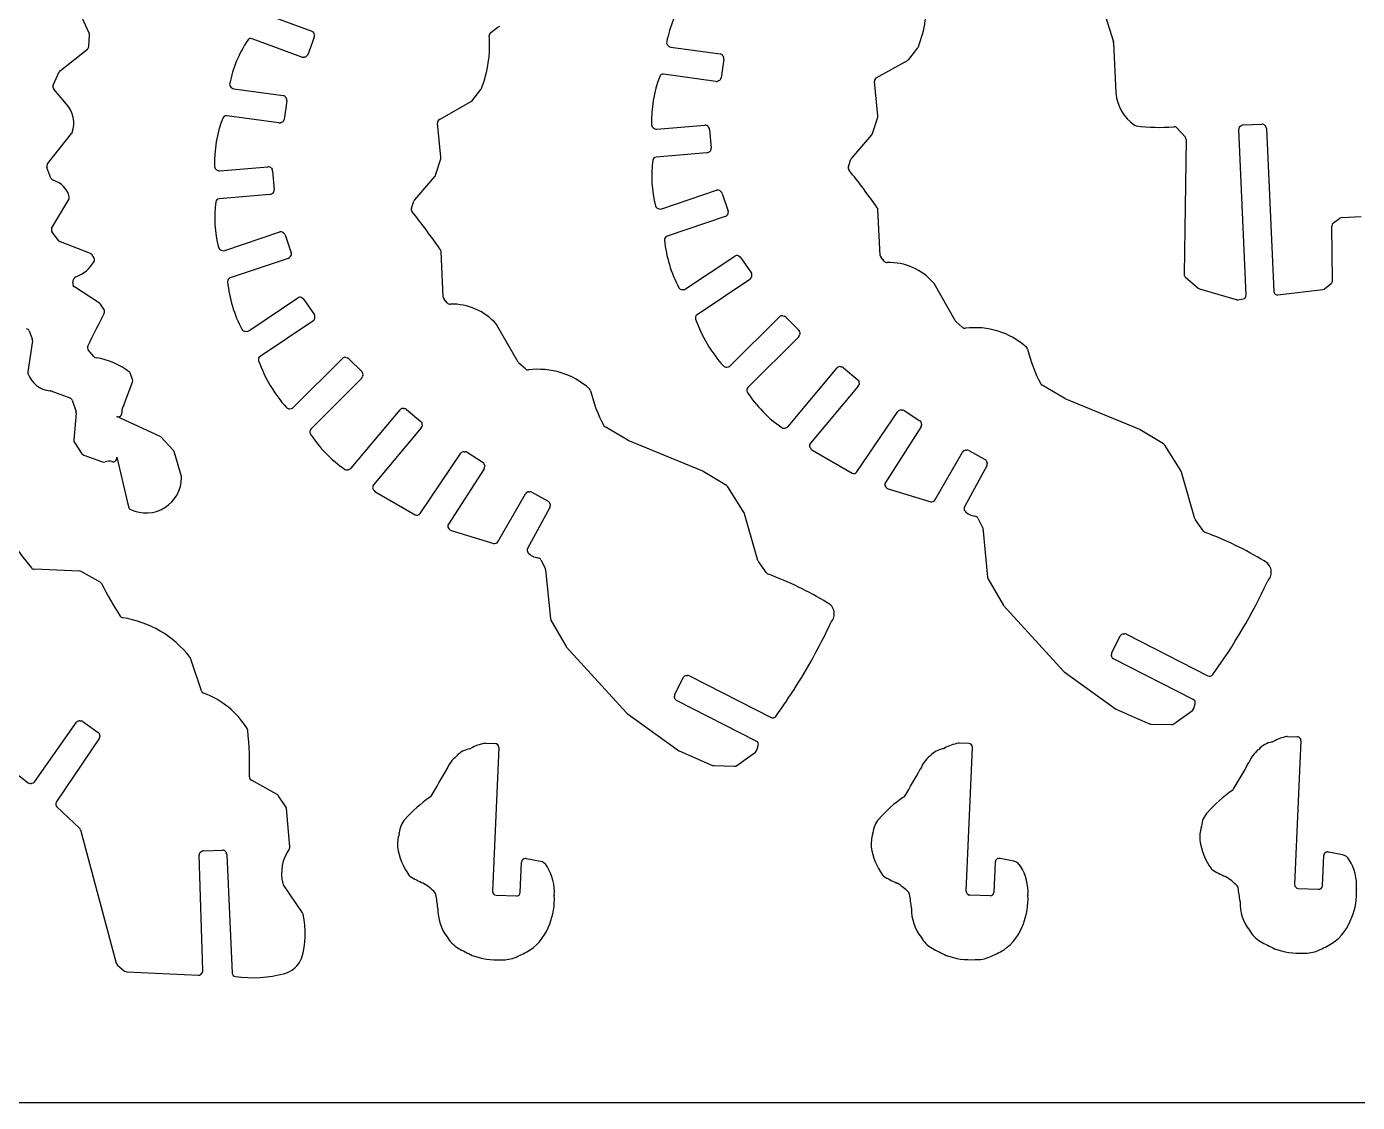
# Model space of a CAD drawing. Extents: x 0 to 821, y 0 to 548.
# Drawn here: x 399.3 to 543.2, y 0 to 116.3 of the extents above; entities that cross this region are included whole.
import ezdxf

# ---------------------------------------------------------------- set-up
doc = ezdxf.new("R2010")
doc.units = 0
doc.layers.add('WHITE', color=7, linetype='CONTINUOUS')

msp = doc.modelspace()

# ---------------------------------------------------------------- linework, layer by layer
at = {"layer": 'WHITE', "linetype": 'CONTINUOUS'}
for p, q in [((514.833729, 121.009929), (516.823925, 114.680281)), ((406.103925, 115.600281), (404.964007, 118.050081)), ((425.144001, 117.679665), (430.163925, 115.820281)), ((406.053925, 114.170281), (406.143901, 115.409642)), ((430.424132, 115.190357), (429.723925, 113.280281)), ((430.423995, 115.520276), (430.443925, 115.390281)), ((449.51407, 115.669755), (450.293925, 116.250281)), ((402.983925, 111.590281), (405.903738, 113.879721)), ((429.083745, 113.030393), (423.713925, 115.010281)), ((468.654263, 114.299544), (468.773925, 114.190281)), ((468.984404, 114.100074), (474.303925, 113.370281)), ((494.693927, 112.770283), (495.683925, 114.040281)), ((516.844386, 114.579973), (517.083925, 109.150281)), ((429.414085, 113.029764), (429.293925, 113.010281)), ((474.693525, 112.800081), (474.413925, 110.790281)), ((474.614034, 113.130422), (474.663925, 113.010281)), ((491.193458, 110.770368), (494.573925, 112.670281)), ((402.203925, 109.980281), (402.864387, 111.440109)), ((473.853503, 110.400417), (468.203925, 111.180281)), ((403.633925, 107.920281), (402.263722, 109.559683)), ((421.414263, 109.789544), (421.533925, 109.690281)), ((421.743565, 109.589928), (427.063925, 108.870281)), ((447.453927, 108.270283), (448.443925, 109.530281)), ((474.173815, 110.480012), (474.053925, 110.430281)), ((491.353917, 106.690156), (490.993925, 110.380281)), ((427.453925, 108.300281), (427.173925, 106.290281)), ((427.374029, 108.619971), (427.423925, 108.510281)), ((443.953458, 106.260368), (447.333925, 108.170281)), ((426.613503, 105.900417), (420.963925, 106.670281)), ((490.794079, 104.760053), (491.343925, 106.530281)), ((426.933523, 105.97008), (426.813925, 105.930281)), ((444.113917, 102.189956), (443.753925, 105.870281)), ((467.113441, 105.349922), (467.253925, 105.279981)), ((467.473956, 105.23041), (472.673925, 105.670281)), ((473.033902, 105.499963), (473.103925, 105.399981)), ((473.173626, 105.199976), (473.343925, 103.179981)), ((523.673958, 105.370003), (524.593925, 104.389981)), ((531.184021, 87.29001), (530.373925, 105.199981)), ((530.553728, 105.549984), (530.663925, 105.620281)), ((530.86402, 105.689964), (532.883925, 105.780281)), ((533.243925, 105.599981), (533.313925, 105.490281)), ((533.374401, 105.290024), (534.173925, 87.689981)), ((401.593925, 101.489981), (404.203604, 104.749986)), ((488.534233, 102.090042), (490.713925, 104.619981)), ((524.693508, 104.110043), (524.463925, 89.569981)), ((472.873923, 102.67998), (467.393925, 102.209981)), ((473.174406, 102.820002), (473.073925, 102.749981)), ((401.963925, 99.949981), (401.533751, 101.099952)), ((419.87391, 100.849985), (420.013925, 100.769981)), ((420.233488, 100.729961), (425.423925, 101.159981)), ((425.793703, 100.999968), (425.863925, 100.889981)), ((443.554079, 100.260053), (444.103925, 102.029981)), ((488.174128, 101.199972), (488.453925, 101.969981)), ((425.934095, 100.700017), (426.103925, 98.679981)), ((441.293816, 97.590052), (443.473925, 100.119981)), ((425.633923, 98.16998), (420.153925, 97.709981)), ((425.933549, 98.320028), (425.833925, 98.239981)), ((468.003954, 96.620031), (473.933925, 98.619981)), ((474.324205, 98.550028), (474.413925, 98.459981)), ((474.533798, 98.290044), (475.183925, 96.369981)), ((402.063925, 94.549981), (403.893597, 97.60998)), ((440.933558, 96.690047), (441.213925, 97.459981)), ((467.614292, 96.649951), (467.763925, 96.609981)), ((491.623859, 91.579963), (491.373925, 96.529981)), ((474.85361, 95.770035), (468.573925, 93.649981)), ((475.10399, 95.980027), (475.023925, 95.879981)), ((540.613982, 95.090001), (541.323925, 95.609981)), ((541.543514, 95.679987), (543.603925, 95.789981)), ((402.833925, 93.169981), (402.094413, 94.099977)), ((420.753921, 92.10998), (426.693925, 94.119981)), ((427.08388, 94.040016), (427.173925, 93.959981)), ((427.293798, 93.790044), (427.943925, 91.869981)), ((540.514039, 88.859949), (540.453925, 94.759981)), ((406.223925, 91.769981), (402.994193, 93.04)), ((420.373922, 92.149981), (420.523925, 92.109981)), ((406.593925, 91.359981), (406.403848, 91.629996)), ((427.61419, 91.260008), (421.333925, 89.139981)), ((427.86431, 91.470004), (427.783925, 91.379981)), ((444.383664, 87.080011), (444.133925, 92.019981)), ((470.584346, 87.949992), (475.883925, 91.499981)), ((476.284083, 91.530042), (476.393925, 91.469981)), ((476.554048, 91.330022), (477.683925, 89.649981)), ((492.054251, 90.949989), (491.713925, 91.349981)), ((477.713485, 89.250021), (477.653925, 89.139981)), ((524.594315, 89.26002), (525.983925, 88.049981)), ((404.323925, 88.599981), (404.403982, 88.98003)), ((407.213925, 86.409981), (404.494124, 88.180015)), ((470.193455, 87.879963), (470.353925, 87.879981)), ((477.514065, 88.979956), (471.813925, 85.159981)), ((499.70395, 84.549998), (497.433925, 88.559981)), ((526.133749, 87.959986), (530.093925, 86.799981)), ((534.614142, 87.309955), (539.483925, 87.899981)), ((539.69396, 87.989968), (540.363925, 88.549981)), ((423.344346, 83.439992), (428.643925, 86.989981)), ((429.044083, 87.020042), (429.153925, 86.969981)), ((429.314048, 86.830022), (430.443925, 85.139981)), ((444.813577, 86.449992), (444.473925, 86.839981)), ((530.263685, 86.789977), (530.843925, 86.879981)), ((407.693925, 85.759981), (407.323925, 86.299981)), ((475.403507, 79.649951), (480.713925, 84.949981)), ((481.093878, 85.049958), (481.223925, 85.019981)), ((481.403434, 84.919998), (482.833925, 83.479981)), ((430.27402, 84.47002), (424.573925, 80.659981)), ((430.464286, 84.75005), (430.413925, 84.629981)), ((452.463627, 80.049964), (450.183925, 84.049981)), ((500.513495, 83.800002), (499.783925, 84.449981)), ((399.963925, 82.339981), (399.453554, 78.999992)), ((399.603925, 83.409981), (399.943756, 82.55005)), ((422.953455, 83.379963), (423.113925, 83.369981)), ((482.803539, 82.78995), (477.293925, 77.309981)), ((482.933701, 83.100025), (482.903925, 82.979981)), ((406.613925, 80.649981), (406.00371, 81.359986)), ((428.164097, 75.140014), (433.473925, 80.439981)), ((433.85349, 80.550018), (433.973925, 80.519981)), ((434.164136, 80.410037), (435.593925, 78.979981)), ((453.273495, 79.300002), (452.543925, 79.939981)), ((475.044192, 79.510019), (475.203925, 79.539981)), ((481.673514, 73.079998), (486.963925, 79.409981)), ((487.343535, 79.549969), (487.463925, 79.529981)), ((487.653504, 79.439959), (489.203925, 78.139981)), ((409.883925, 75.479981), (410.783925, 77.889982)), ((410.783925, 78.159981), (410.574365, 78.78001)), ((435.564399, 78.290032), (430.053925, 72.799981)), ((435.694423, 78.590036), (435.663925, 78.469981)), ((489.343608, 77.760029), (489.323925, 77.639981)), ((401.963925, 76.919981), (404.013626, 76.169975)), ((489.233534, 77.449969), (484.073925, 71.279981)), ((511.573647, 76.109992), (509.113925, 77.549981)), ((404.253925, 75.919981), (404.674079, 74.67005)), ((427.803801, 74.999991), (427.953925, 75.039981)), ((434.433514, 68.579998), (439.723925, 74.899981)), ((440.094353, 75.039978), (440.223925, 75.019981)), ((440.413635, 74.929992), (441.963925, 73.629981)), ((493.874423, 74.869979), (494.003925, 74.859981)), ((519.673925, 72.739981), (511.623925, 76.089981)), ((404.693925, 74.509981), (404.433722, 71.599954)), ((413.713925, 72.029981), (409.074106, 74.180001)), ((489.104401, 68.170037), (493.523925, 74.689981)), ((494.203842, 74.800006), (495.913925, 73.699981)), ((415.183925, 70.539981), (413.834309, 71.949957)), ((441.993534, 72.939969), (436.833925, 66.769981)), ((442.104223, 73.259955), (442.083925, 73.129981)), ((464.333983, 71.610045), (461.873925, 73.049981)), ((481.353608, 72.909987), (481.503925, 72.959981)), ((496.023508, 73.019975), (492.173925, 67.029981)), ((496.094123, 73.349986), (496.093925, 73.219981)), ((522.243924, 71.20998), (519.733925, 72.719981)), ((404.493925, 71.339981), (405.313725, 70.139979)), ((472.433866, 68.240016), (464.383925, 71.579981)), ((484.013724, 70.859982), (484.063925, 70.759981)), ((484.223458, 70.570022), (488.573925, 68.049981)), ((500.843938, 70.519959), (500.973925, 70.519981)), ((524.143442, 68.259987), (522.383925, 71.069981)), ((405.513925, 69.989981), (407.543926, 69.25998)), ((409.073925, 69.759981), (410.353466, 64.379989)), ((416.073925, 67.659981), (415.28374, 70.369995)), ((441.863551, 63.660021), (446.283925, 70.189981)), ((446.633543, 70.359967), (446.763925, 70.359981)), ((446.963842, 70.300006), (448.673925, 69.199981)), ((497.533502, 65.13003), (500.513925, 70.319981)), ((501.183909, 70.48005), (502.963925, 69.509981)), ((503.173938, 69.169977), (503.183925, 69.049981)), ((434.113901, 68.409961), (434.263925, 68.459981)), ((448.783508, 68.519975), (444.933925, 62.529981)), ((448.854191, 68.849975), (448.853925, 68.719981)), ((475.004062, 66.699982), (472.483925, 68.209981)), ((503.13396, 68.840026), (500.723925, 64.399981)), ((525.633926, 63.109978), (524.183925, 68.159981)), ((436.773607, 66.360035), (436.823925, 66.249981)), ((476.903442, 63.749987), (475.143925, 66.569981)), ((492.18387, 66.589968), (492.243925, 66.489981)), ((492.464151, 66.339973), (497.073925, 64.939981)), ((436.984375, 66.07), (441.333925, 63.539981)), ((450.294269, 60.619969), (453.273925, 65.809981)), ((453.603866, 66.020016), (453.733925, 66.019981)), ((453.94398, 65.970015), (455.723925, 65.009981)), ((455.893617, 64.340044), (453.483925, 59.889981)), ((455.933938, 64.669977), (455.933925, 64.539981)), ((478.393803, 58.609977), (476.943925, 63.649981)), ((444.943973, 62.079961), (445.003925, 61.989981)), ((502.1735, 63.169973), (502.643925, 62.249981)), ((502.694346, 62.110003), (503.213925, 56.799981)), ((526.573963, 61.760022), (525.693925, 62.989981)), ((445.22436, 61.829975), (449.833925, 60.439981)), ((405.033509, 57.449985), (400.143925, 57.649981)), ((454.933446, 58.670019), (455.403925, 57.749981)), ((455.443991, 57.600032), (455.973925, 52.299981)), ((479.334188, 57.250039), (478.453925, 58.479981)), ((407.273659, 56.260001), (405.213925, 57.399981)), ((503.263926, 56.649979), (504.893925, 53.799981)), ((504.943573, 53.729973), (511.443925, 46.619981)), ((456.024125, 52.140041), (457.653925, 49.289981)), ((516.644155, 48.620035), (517.563925, 50.429981)), ((517.903583, 50.649954), (518.023925, 50.659981)), ((518.233444, 50.609961), (527.053925, 46.119981)), ((457.704196, 49.220002), (464.203925, 42.119981)), ((418.223924, 44.489981), (417.063925, 48.019981)), ((516.614155, 48.290034), (516.603925, 48.419981)), ((525.464032, 43.570027), (516.833925, 47.959981)), ((470.663583, 46.149954), (470.783925, 46.149981)), ((470.993747, 46.11), (479.813925, 41.619981)), ((511.504189, 46.569995), (517.043925, 42.559981)), ((469.403443, 44.119953), (470.323925, 45.929981)), ((469.373771, 43.79001), (469.363925, 43.909981)), ((478.22343, 39.059994), (469.593925, 43.459981)), ((464.263924, 42.05998), (469.803925, 38.049981)), ((517.113869, 42.510005), (519.393925, 41.519981)), ((523.354329, 40.919954), (525.363925, 42.369981)), ((525.513532, 42.590007), (525.663925, 43.099981)), ((400.214149, 34.699989), (404.743925, 41.099981)), ((405.104131, 41.260016), (405.233925, 41.249981)), ((405.423461, 41.179952), (407.083925, 40.009981)), ((519.393925, 41.519981), (520.733925, 40.939981)), ((520.883619, 40.910042), (523.103925, 40.849981)), ((393.303645, 39.390001), (399.513925, 34.559981)), ((407.174266, 39.329997), (402.543925, 32.459981)), ((407.24346, 39.649973), (407.233925, 39.519981)), ((535.653925, 39.549981), (536.713746, 39.519972)), ((537.103925, 39.099981), (536.423925, 23.54998)), ((448.933925, 38.829981), (449.993925, 38.789981)), ((450.383925, 38.379981), (449.703924, 22.829978)), ((469.874156, 38.010034), (473.493925, 36.439981)), ((476.114178, 36.420042), (478.123925, 37.869981)), ((478.273573, 38.079986), (478.423925, 38.589981)), ((501.203925, 38.799981), (500.144266, 38.840007)), ((500.913925, 22.839981), (501.584107, 38.389981)), ((473.643619, 36.410042), (475.863925, 36.339981)), ((399.913691, 34.510033), (400.043925, 34.559981)), ((426.403924, 33.299981), (423.633925, 34.849981)), ((427.374095, 31.950017), (426.533925, 33.169981)), ((402.604309, 31.939997), (405.033925, 29.649981)), ((427.794359, 27.649994), (427.443925, 31.759981)), ((405.153694, 29.470027), (409.023925, 15.040001)), ((418.394212, 14.279998), (417.983925, 26.729981)), ((418.174164, 27.080022), (418.273925, 27.149981)), ((418.474181, 27.209957), (420.503925, 27.279981)), ((420.854366, 27.090041), (420.923925, 26.979981)), ((420.984396, 26.789956), (421.563925, 13.980001)), ((452.703925, 22.699981), (452.843858, 25.979974)), ((453.303925, 26.359981), (453.383724, 26.349955)), ((504.053925, 25.989981), (503.903727, 22.709998)), ((504.573925, 26.359981), (504.503562, 26.37003)), ((539.423925, 23.419981), (539.563768, 26.70003)), ((540.023925, 27.079981), (540.114161, 27.069961)), ((429.163681, 20.479976), (427.093925, 23.529981)), ((536.813925, 23.139981), (539.003927, 23.03998)), ((450.083925, 22.409981), (452.283927, 22.31998)), ((503.493925, 22.329981), (501.293927, 22.41998)), ((409.153496, 14.840002), (409.933925, 14.200001)), ((410.174184, 14.109998), (417.923925, 13.760001)), ((418.284379, 13.960008), (418.343925, 14.070001)), ((0, 0), (820.574183, 0))]:
    msp.add_line(p, q, dxfattribs=at)
for centre, radius, start, end in [((483.796396, 118.832482), 12.835837, -21.443126, 4.410817), ((481.306922, 112.105768), 13.029683, 146.16808, 168.607277), ((405.74695, 115.425914), 0.397284, -2.347406, 26.03352), ((430.030925, 115.442281), 0.400716, 11.2231, 70.615484), ((430.05477, 115.327866), 0.394128, -20.41968, 9.111784), ((436.551091, 114.301706), 12.833001, -21.348757, 4.549967), ((449.74052, 115.343), 0.397553, 124.723002, 183.355877), ((450.526437, 115.917217), 0.406194, 97.428336, 124.918954), ((405.651085, 114.194409), 0.403562, -51.240129, -3.42769), ((434.069898, 107.606748), 13.031095, 146.180736, 168.653503), ((423.573678, 114.638995), 0.39689, 69.306884, 146.244239), ((468.925995, 114.594606), 0.401123, 167.772916, 227.357048), ((469.029714, 114.496456), 0.398964, -129.876549, -96.521129), ((495.379925, 114.290281), 0.393594, -39.4328, -22.445), ((516.446019, 114.550951), 0.399423, 4.166845, 18.892439), ((429.225182, 113.400182), 0.395915, -110.930932, -80.001128), ((429.350541, 113.425219), 0.400528, -80.871388, -21.214998), ((474.242997, 112.971112), 0.403792, 23.23698, 81.321587), ((474.295035, 112.85115), 0.401749, -7.302912, 23.334338), ((494.383925, 113.020281), 0.398246, -61.504361, -38.884), ((403.233646, 111.26884), 0.407044, 127.842926, 155.117207), ((480.403572, 106.130352), 13.507118, 159.230727, 181.870112), ((468.153119, 110.779256), 0.40423, 82.779739, 159.616332), ((474.020925, 110.846281), 0.39697, -67.343, -8.109691), ((402.573925, 109.818281), 0.403854, 156.354377, 219.816), ((421.686161, 110.085366), 0.401795, 167.765782, 227.413037), ((421.805599, 109.988668), 0.403537, -132.317029, -98.842798), ((448.127925, 109.787281), 0.407314, -39.121152, -22.731), ((473.896516, 110.799217), 0.401113, -96.155991, -66.894275), ((491.394359, 110.42153), 0.402553, 119.938258, 185.881419), ((401.353176, 105.853036), 3.0782, -18.431813, 42.188811), ((426.999802, 108.473594), 0.401836, 21.362648, 80.817821), ((427.053925, 108.350281), 0.403113, -7.125, 23.385221), ((447.143925, 108.520281), 0.398246, -61.504361, -38.884), ((521.941925, 109.643281), 4.882951, -174.205342, -125.534), ((420.906151, 106.275247), 0.399236, 81.679555, 158.737366), ((490.962925, 106.634281), 0.394939, -15.267843, 8.1329), ((433.16356, 101.63062), 13.507105, 159.23203, 181.869979), ((426.656516, 106.299217), 0.401113, -96.155991, -66.894275), ((426.780321, 106.335447), 0.396187, -67.251106, -6.54609), ((444.154359, 105.91153), 0.402553, 119.938258, 185.881419), ((467.306933, 105.704053), 0.403544, -177.942295, -118.651523), ((467.448296, 105.629631), 0.400044, -119.069781, -86.322279), ((472.704715, 105.269781), 0.401682, 34.962999, 94.396209), ((472.772891, 105.172468), 0.401678, 3.92682, 34.499896), ((519.332425, 105.989924), 0.393341, -125.496906, -97.128771), ((521.735925, 122.679281), 17.254811, -98.170738, -84.652), ((523.378285, 105.101983), 0.399071, 42.191577, 94.906322), ((530.772118, 105.216607), 0.39854, 123.22817, 182.390971), ((530.890312, 105.29234), 0.398493, 93.783068, 124.61851), ((532.907734, 105.378269), 0.402716, 33.404125, 93.389448), ((532.971941, 105.277743), 0.402648, 1.747838, 31.860342), ((403.893925, 105.000581), 0.398371, -38.98, -17.654809), ((490.415925, 104.883281), 0.397657, -41.462433, -18.049), ((524.291939, 104.124872), 0.401843, -2.114885, 41.279366), ((443.722925, 102.134081), 0.394966, -15.281837, 8.1329), ((467.427925, 101.813881), 0.397557, 94.906067, 171.887), ((472.845925, 103.080681), 0.40168, -86.003, -55.415809), ((472.943466, 103.148659), 0.401682, -54.905031, 4.4723), ((401.913838, 101.240969), 0.405403, 142.103754, 200.355464), ((420.062915, 101.201887), 0.399448, -178.275088, -118.240045), ((420.193284, 101.131703), 0.403748, -116.374393, -84.285156), ((425.472925, 100.765981), 0.397035, 36.1084, 97.089218), ((425.533957, 100.660152), 0.402119, 5.689528, 34.857955), ((479.442656, 100.149044), 12.527044, 172.103865, 194.842753), ((488.552925, 101.066681), 0.401608, 160.614, 219.730478), ((421.367511, 47.518889), 85.512654, 35.141671, 38.549857), ((488.821417, 101.811057), 0.400384, 135.829662, 156.613756), ((402.344006, 100.089558), 0.4049, -159.835263, -105.804714), ((401.593925, 97.379881), 2.40675, 12.4809, 74.582882), ((443.175925, 100.383281), 0.397657, -41.462433, -18.049), ((403.555081, 97.817935), 0.397289, -31.563001, 11.922985), ((425.605925, 98.570681), 0.40168, -86.003, -55.415809), ((425.707279, 98.647426), 0.397979, -55.351099, 4.692021), ((474.068925, 98.249181), 0.394611, 49.6841, 110.005435), ((474.158925, 98.152781), 0.399245, 20.1107, 50.304677), ((432.202721, 95.643017), 12.527928, 172.076643, 194.860767), ((420.192925, 97.308581), 0.40329, 95.549436, 171.243), ((441.312925, 96.563481), 0.399833, 161.55, 219.328312), ((441.592158, 97.317236), 0.404273, 137.559006, 159.323544), ((467.720751, 97.033799), 0.398338, -166.384319, -105.501262), ((467.867925, 96.999781), 0.403435, -104.938736, -70.292), ((490.977925, 96.499381), 0.397181, 4.41862, 37.2893), ((374.067271, 43.088863), 85.51594, 35.074623, 38.488267), ((474.727451, 96.152355), 0.402597, -71.737872, -42.574058), ((474.804925, 96.244581), 0.399207, -41.496, 18.307867), ((540.853925, 94.769881), 0.400122, 126.853, 181.417781), ((541.551356, 95.275989), 0.404074, 91.112144, 124.252917), ((402.414152, 94.347675), 0.404459, 149.987484, 217.76437), ((426.818925, 93.738981), 0.400981, 48.6474, 108.163835), ((426.918925, 93.652781), 0.399245, 20.1107, 50.304677), ((468.703925, 93.269781), 0.401811, 108.876856, 185.677), ((403.154657, 93.401651), 0.395652, -144.15875, -113.926782), ((420.473925, 92.529981), 0.393034, -165.257975, -104.744), ((420.638925, 92.489981), 0.39702, -106.837473, -73.163), ((443.737925, 91.989381), 0.397181, 4.41862, 37.2893), ((481.966009, 94.521784), 13.722854, -174.598678, -152.050475), ((403.506925, 92.612781), 3.53726, -70.912, -28.223122), ((406.076925, 91.395381), 0.402397, 35.665, 68.574035), ((406.274039, 91.126296), 0.39615, -28.053351, 36.149084), ((427.476578, 91.634754), 0.399213, -69.836069, -39.656851), ((427.563642, 91.737763), 0.402612, -41.686517, 19.17161), ((476.109925, 91.170481), 0.399558, 64.1562, 124.445747), ((476.221925, 91.111881), 0.397265, 33.2972, 64.344432), ((492.025925, 91.604681), 0.402761, -176.482, -140.773651), ((492.357925, 91.208381), 0.398652, -139.606, -87.749781), ((492.564065, 84.419719), 6.393156, 41.070964, 91.707418), ((404.794925, 88.891081), 0.400934, 109.104027, 167.182), ((477.354094, 89.424531), 0.399519, -25.899842, 34.353883), ((524.865942, 89.556691), 0.402237, 178.106622, 227.523319), ((404.712968, 88.513177), 0.39861, 167.422142, 236.700225), ((421.463925, 88.759781), 0.401811, 108.876856, 185.677), ((434.722925, 90.024181), 13.720956, -174.545928, -152.035), ((470.19508, 88.278792), 0.398832, -151.742341, -90.233439), ((470.357925, 88.281081), 0.40112, -90.571368, -55.633), ((477.295701, 89.311934), 0.397356, -56.664489, -25.641808), ((497.103925, 88.335881), 0.398899, 34.18007, 45.4247), ((526.260125, 88.34009), 0.400562, -133.593063, -108.390797), ((539.437925, 88.297381), 0.400053, -83.397261, -50.21), ((540.114925, 88.861781), 0.399024, -51.389527, -0.263), ((406.988925, 86.074981), 0.403547, 33.887, 56.113041), ((428.869925, 86.660481), 0.399558, 64.1562, 124.445747), ((428.981925, 86.611881), 0.397265, 33.2972, 64.344432), ((444.785914, 87.094286), 0.402503, -177.967465, -140.816171), ((445.116925, 86.708481), 0.398548, -139.565, -89.04551), ((530.201925, 87.190081), 0.404774, -105.47486, -81.225), ((530.781925, 87.277481), 0.402306, -81.134731, 1.78472), ((534.574914, 87.709498), 0.401464, -177.213465, -84.392537), ((716.703785, -70.948743), 346.262717, 153.167241, 153.823916), ((407.363925, 85.529781), 0.402368, -26.535, 34.898693), ((430.103748, 84.92672), 0.401498, -26.105634, 32.084069), ((445.320444, 79.910986), 6.40203, 41.105352, 91.762279), ((472.032015, 84.82364), 0.40086, 122.960246, 199.478606), ((480.990925, 84.669181), 0.394433, 74.8703, 134.60968), ((481.121768, 84.62543), 0.407561, 46.282558, 75.48382), ((399.23101, 83.262266), 0.401105, 21.608974, 75.163425), ((422.95527, 83.778439), 0.39848, -151.779271, -90.260963), ((430.050925, 84.806481), 0.403635, -56.453, -25.930221), ((449.821088, 83.891179), 0.396066, 23.637443, 35.286557), ((485.953436, 89.769442), 15.174719, -160.443731, -138.073333), ((482.552963, 83.203121), 0.39445, -15.151146, 44.578626), ((500.054925, 84.748781), 0.403389, -150.474, -132.206808), ((500.783071, 84.100049), 0.40336, -131.937955, -82.687961), ((501.886505, 75.439555), 8.327146, 48.22883, 97.258464), ((399.572865, 82.408439), 0.397007, -9.929473, 20.897515), ((423.117925, 83.771081), 0.40112, -90.571368, -55.633), ((482.507419, 83.067908), 0.406138, -43.187969, -12.503337), ((406.313977, 81.618186), 0.403649, 153.455596, 219.766691), ((406.923146, 80.904312), 0.400378, -140.563093, -100.002864), ((424.794925, 80.322581), 0.403336, 123.225155, 199.192), ((507.160965, 81.354696), 0.402002, 12.268433, 47.279177), ((521.794114, 84.725061), 14.6143, -167.010297, -151.31389), ((405.643925, 72.775581), 7.82846, 52.1848, 81.110876), ((438.713405, 85.269528), 15.174754, -160.443568, -138.073011), ((433.760307, 80.161789), 0.399256, 76.503078, 135.831113), ((433.875067, 80.129434), 0.402864, 44.148516, 75.795244), ((452.822635, 80.227767), 0.400625, -153.652442, -134.082095), ((453.543071, 79.600049), 0.40336, -131.937955, -82.687961), ((454.646505, 70.939555), 8.327146, 48.22883, 97.258464), ((474.958487, 79.902155), 0.401393, -137.313132, -77.671446), ((475.117925, 79.932381), 0.401714, -77.638271, -44.682), ((487.275258, 79.150424), 0.405337, 80.302553, 140.182169), ((487.390925, 79.131181), 0.405426, 49.6228, 79.626896), ((399.852925, 78.945981), 0.403006, 172.298, 199.721976), ((402.129925, 79.742781), 2.81544, -160.651, -95.412085), ((410.198192, 78.644336), 0.399891, 19.832844, 52.128289), ((410.413925, 78.024981), 0.393859, -20.045, 20.045249), ((435.2733, 78.568529), 0.402864, -43.732651, -14.15938), ((435.311801, 78.699347), 0.397931, -15.944095, 44.848228), ((488.952958, 77.832064), 0.397236, -10.447947, 50.818355), ((509.335783, 77.886173), 0.402798, -154.069782, -123.421385), ((401.835341, 76.537877), 0.403159, 71.401117, 85.868558), ((459.920855, 76.855202), 0.401705, 12.175151, 47.218697), ((474.567628, 80.179488), 14.6176, -167.195746, -151.479517), ((477.585014, 77.028473), 0.404944, 135.958661, 212.656177), ((488.591925, 84.111881), 13.494128, -147.240228, -124.267), ((488.933412, 77.709246), 0.396608, -40.823775, -10.057911), ((403.876037, 75.797235), 0.397323, 17.994822, 69.739333), ((410.881817, 74.712218), 1.245086, 146.469349, 186.097087), ((409.503925, 75.619981), 0.404969, -32.905, -20.224859), ((427.727725, 75.398807), 0.406007, -138.544394, -79.200286), ((427.892925, 75.438981), 0.403636, -81.307799, -47.791), ((440.030545, 74.648742), 0.396405, 80.737051, 140.669553), ((440.154925, 74.629381), 0.396648, 49.2842, 79.981979), ((493.857439, 74.471801), 0.39854, 87.557615, 146.807949), ((493.992925, 74.460281), 0.399851, 58.166, 88.423581), ((511.746925, 76.470681), 0.400077, -115.66, -107.905076), ((404.293954, 74.541656), 0.401223, -4.528044, 18.663287), ((409.245578, 74.541445), 0.400056, -115.380019, 5.526489), ((441.712894, 73.32319), 0.396405, -9.1791, 50.708312), ((495.695919, 73.366352), 0.39854, -2.353543, 56.837885), ((413.559183, 71.66663), 0.394929, 45.841324, 66.932084), ((430.344008, 72.518567), 0.404156, 135.869169, 212.743873), ((441.351925, 79.601881), 13.494135, -147.240242, -124.267), ((441.693412, 73.199246), 0.396608, -40.823775, -10.057911), ((462.073925, 73.399981), 0.403113, -150.255, -119.744881), ((481.223145, 73.289928), 0.401716, -124.776988, -71.048654), ((481.362626, 73.33947), 0.404941, -69.577748, -39.848866), ((495.696386, 73.247546), 0.398493, -34.825365, -3.966472), ((519.577925, 72.351981), 0.3997, 67.027279, 76.1028), ((404.836957, 71.556375), 0.405583, 173.83187, 212.244936), ((414.895852, 70.256527), 0.404143, 16.305719, 44.537013), ((464.561925, 71.933281), 0.395607, -125.191, -116.73993), ((484.383814, 71.021249), 0.4037, 140.140963, 203.54508), ((484.433187, 70.908128), 0.397872, -158.139439, -121.811575), ((500.858925, 70.122981), 0.397283, 92.162, 150.273007), ((501.007925, 70.127381), 0.394069, 63.4805, 94.949588), ((522.038925, 70.864981), 0.40131, 30.718904, 59.2811), ((405.642925, 70.370581), 0.401932, -144.989, -108.723499), ((407.678925, 69.639981), 0.403268, -109.558, -70.431538), ((408.219925, 68.110181), 1.21939, 73.600087, 109.445), ((408.685619, 69.661678), 0.400555, -107.644195, 14.206451), ((446.612283, 69.959162), 0.401369, 86.963807, 144.89478), ((446.752925, 69.960281), 0.399851, 58.166, 88.423581), ((448.451919, 68.864215), 0.402524, -2.027327, 56.527642), ((502.774925, 69.158381), 0.399179, 1.66475, 61.740074), ((415.695911, 67.536746), 0.397594, 0.465391, 18.05631), ((433.972925, 68.781181), 0.39702, -123.462209, -69.205), ((434.122626, 68.83947), 0.404941, -69.577748, -39.848866), ((448.456386, 68.747546), 0.398493, -34.825365, -3.966472), ((472.255925, 67.886781), 0.395528, 54.799115, 63.2635), ((488.775676, 68.390528), 0.395823, -120.64391, -33.851674), ((502.784925, 69.034081), 0.399317, -29.073, 2.282008), ((523.798348, 68.062096), 0.397807, 14.24459, 29.831898), ((412.243122, 67.580167), 3.85058, -115.683744, -0.598053), ((437.142722, 66.515135), 0.400378, 140.467755, 202.79187), ((437.184633, 66.410038), 0.394626, -156.071646, -120.495021), ((474.811789, 66.352888), 0.396791, 33.169684, 61.01576), ((492.513925, 66.817581), 0.400891, 148.006736, 214.591), ((492.56576, 66.725806), 0.398988, -143.767797, -104.753817), ((453.622925, 65.625781), 0.394627, 92.7677, 152.17519), ((453.749925, 65.620981), 0.399321, 60.9269, 92.296345), ((455.534925, 64.658381), 0.399179, 1.66475, 61.740074), ((497.181925, 65.329381), 0.404099, -105.501342, -29.554), ((410.741816, 64.472338), 0.399179, -166.623564, -114.817779), ((441.533053, 63.889808), 0.402531, -119.649403, -34.809896), ((455.531197, 64.517139), 0.403375, -26.042219, 3.246203), ((476.558348, 63.552096), 0.397807, 14.24459, 29.831898), ((501.084032, 64.212386), 0.40604, 152.483138, 220.258361), ((501.995767, 64.984566), 1.600831, -139.738623, -95.066811), ((501.813868, 62.989794), 0.402243, 26.611301, 84.218725), ((445.263925, 62.312181), 0.395395, 146.575189, 215.972), ((445.33761, 62.217843), 0.404063, -145.672207, -106.276731), ((502.302083, 62.047777), 0.397168, 9.013867, 30.604853), ((526.011925, 63.223981), 0.394816, -163.217, -143.652542), ((427.230013, 80.332308), 35.4567, -146.940225, -140.543904), ((449.949925, 60.822181), 0.399416, -106.88336, -30.423), ((526.894925, 61.996681), 0.398853, -143.597, -109.170825), ((513.851925, 26.850981), 37.089167, 58.693652, 69.6267), ((453.842875, 59.707883), 0.402498, 153.101062, 219.841847), ((454.762925, 60.470481), 1.597506, -140.29854, -95.353), ((400.165925, 58.048781), 0.399406, -141.477, -93.15755), ((454.577925, 58.477081), 0.404489, 28.4883, 84.898334), ((455.049925, 57.575281), 0.394761, 3.59399, 26.266469), ((478.778853, 58.709158), 0.397619, -165.555748, -144.804088), ((532.552786, 57.325129), 1.342456, -42.394331, 64.819303), ((405.019306, 57.048269), 0.401967, 61.042223, 87.97518), ((407.073011, 55.910606), 0.402909, 26.47037, 60.132466), ((479.660105, 57.492939), 0.406475, -143.30348, -109.570828), ((466.612541, 22.340606), 37.089237, 58.694663, 69.627794), ((503.610925, 56.848981), 0.400012, -172.963814, -150.166), ((478.040355, 82.140275), 61.161361, -35.931135, -24.971675), ((533.853925, 56.166181), 0.40041, 140.663, 157.443868), ((442.684925, 74.135381), 39.601463, -152.892, -147.022573), ((485.314825, 52.815572), 1.34125, -42.467058, 64.886927), ((505.245642, 53.996805), 0.403044, -150.768216, -138.54426), ((409.801925, 52.794581), 0.400368, -147.592, -99.740455), ((407.994601, 41.119996), 11.413339, 37.957244, 81.232975), ((456.374877, 52.337981), 0.40275, -174.585962, -150.562686), ((430.801925, 77.645181), 61.1663, -28.425, -24.985), ((486.613925, 51.656181), 0.400345, 140.663, 157.451475), ((517.92226, 50.248896), 0.401492, 92.666308, 153.190279), ((518.039925, 50.263181), 0.397122, 60.8365, 92.309063), ((457.998367, 49.484373), 0.395511, -150.561022, -138.053991), ((416.693138, 47.883599), 0.395073, 20.194468, 40.472883), ((430.794125, 77.629717), 61.165801, -35.927507, -28.408784), ((517.004716, 48.443454), 0.401478, 153.907174, 183.3518), ((517.014937, 48.318704), 0.401806, -175.908248, -116.775619), ((470.68226, 45.748896), 0.401492, 92.666308, 153.190279), ((470.815925, 45.747681), 0.403571, 63.8587, 94.547882), ((511.72921, 46.902604), 0.401576, -135.268513, -124.079593), ((527.233812, 46.480037), 0.402492, -116.547179, -34.85242), ((418.603925, 44.619981), 0.401568, -161.114, -108.852222), ((415.299416, 35.526102), 9.274172, 31.776598, 69.981609), ((469.764339, 43.943324), 0.4018, 153.922005, 184.760195), ((469.769925, 43.815781), 0.39695, -176.278, -116.319758), ((525.281925, 43.214981), 0.398935, -16.75427, 62.8461), ((464.518925, 42.374981), 0.405278, -141.009006, -128.991), ((479.997925, 41.980981), 0.405188, -117.007725, -36.487), ((517.307925, 42.855681), 0.396402, -131.758374, -119.309), ((525.127603, 42.691544), 0.399063, -53.687307, -14.740417), ((405.063757, 40.865498), 0.396579, 84.156842, 143.753246), ((405.193925, 40.849781), 0.402194, 55.1928, 84.292242), ((422.839035, 40.213273), 0.396631, 5.306325, 29.72884), ((520.885925, 41.311581), 0.401485, -112.246622, -90.329), ((523.126925, 41.250681), 0.40136, -93.285147, -55.488), ((406.848958, 39.690504), 0.396579, -5.865934, 53.666481), ((406.831549, 39.541975), 0.402976, -31.737697, -3.128752), ((387.404956, 36.376661), 36.037763, -1.855139, 6.169996), ((478.044783, 38.706019), 0.396501, -17.016966, 63.220513), ((534.448925, 36.412881), 2.59912, 100.306373, 137.464), ((533.918925, 39.364981), 0.400312, -80.655, -62.484302), ((536.490925, 34.782581), 4.8548, 100.887756, 119.452), ((535.613925, 39.149981), 0.401995, 84.289407, 95.7106), ((536.703916, 39.119603), 0.40049, -2.808391, 88.593472), ((447.898238, 34.791735), 3.371634, 129.054114, 157.904999), ((445.507665, 37.713881), 0.404042, -48.776887, -40.767741), ((447.721739, 35.679047), 2.603297, 100.351379, 137.13368), ((447.175925, 38.636881), 0.404507, -78.876, -59.017799), ((449.746925, 34.057381), 4.84744, 100.73333, 119.171), ((448.932925, 38.430981), 0.399026, 89.856402, 102.855), ((449.983925, 38.389981), 0.400125, -1.432096, 88.5679), ((470.037198, 38.378398), 0.402833, -125.38604, -113.874688), ((477.894647, 38.191683), 0.395045, -54.522539, -16.424137), ((499.107931, 34.815666), 3.36681, 129.328136, 158.12598), ((496.713084, 37.719249), 0.397147, -48.896103, -40.754824), ((498.919666, 35.687635), 2.60251, 100.08121, 137.077006), ((498.370765, 38.640405), 0.401445, -76.554029, -58.000139), ((500.941925, 34.062181), 4.84984, 100.556, 119.097), ((500.142398, 38.442083), 0.397929, 89.730956, 102.91611), ((501.183925, 38.400181), 0.400312, -1.46, 87.136165), ((534.621925, 35.527481), 3.3696, 129.166975, 158.179), ((532.274925, 38.473381), 0.398784, -56.724, -49.528336), ((357.69223, 85.093999), 99.9446, -31.341133, -29.413699), ((444.394823, 36.187178), 0.400152, -26.280686, -18.538501), ((473.645925, 36.811581), 0.401485, -112.246622, -90.329), ((475.874925, 36.737081), 0.397252, -91.586735, -52.96), ((408.769105, 84.892532), 99.948794, -31.197572, -29.273517), ((495.620539, 36.24895), 0.404677, -34.517076, -26.240064), ((444.291905, 85.607952), 99.9439, -31.196192, -29.271857), ((531.127231, 36.936764), 0.398648, -29.579741, -23.158034), ((399.756925, 34.880881), 0.402524, -127.134653, -67.085), ((399.882925, 34.928981), 0.402594, -66.427665, -34.658), ((423.822925, 35.201581), 0.399179, 178.788, 241.740074), ((426.193925, 32.959981), 0.399625, 31.70143, 58.2986), ((442.708993, 33.314607), 0.400885, -54.060736, -30.7605), ((493.928925, 33.334981), 0.398058, -57.313428, -32.692), ((537.184925, 22.510781), 13.4902, 123.882963, 139.063), ((529.440288, 34.036045), 0.395508, -55.521263, -29.715532), ((402.875102, 32.234942), 0.400401, 145.803412, 227.44455), ((427.04389, 31.720835), 0.401946, 5.588957, 34.762925), ((450.443072, 21.770711), 13.494631, 123.758035, 138.965799), ((501.665745, 21.791889), 13.4981, 123.865967, 139.097798), ((442.044925, 28.982481), 2.4262, 137.22994, 176.278), ((493.255885, 28.994433), 2.42649, 137.61864, 176.324478), ((528.770452, 29.70357), 2.422041, 137.176046, 176.297235), ((404.772856, 29.346391), 0.400404, 17.985552, 49.306504), ((443.072015, 27.902057), 3.640483, 161.785586, 184.759208), ((439.220832, 29.129376), 0.403149, -12.812079, 1.506956), ((494.284069, 27.931429), 3.64608, 162.133407, 185.372817), ((490.436625, 29.179736), 0.398872, -18.973108, -4.277507), ((529.793679, 28.648116), 3.633588, 162.181728, 185.023332), ((525.954781, 29.884239), 0.399423, -18.123687, -3.480944), ((431.435163, 24.775019), 4.53985, 144.830221, 194.217315), ((427.394132, 27.61868), 0.40145, -34.728484, 4.473879), ((446.220925, 28.567981), 6.84557, -171.871149, -144.266), ((497.419859, 28.580528), 6.83797, -171.671214, -144.194108), ((532.943041, 29.280955), 6.835472, -172.002647, -144.277185), ((418.383688, 26.739435), 0.399875, 121.599159, 181.354767), ((418.485616, 26.807472), 0.402648, 91.627308, 121.718543), ((420.513925, 26.880281), 0.399825, 31.639, 91.433171), ((420.584969, 26.767481), 0.400059, 3.220512, 32.084621), ((453.245925, 25.961681), 0.402483, 81.714887, 177.395), ((438.818925, -52.455719), 80.1403, 78.443672, 79.5288), ((454.701925, 25.081181), 0.993728, 26.206313, 80.0561), ((504.455286, 25.971137), 0.401804, 83.099382, 177.311934), ((490.112925, -52.462119), 80.1376, 78.5117, 79.603912), ((505.906925, 25.097581), 0.986577, 27.2928, 80.26448), ((539.960925, 26.687681), 0.397349, 80.876688, 178.219), ((525.444925, -51.715119), 80.1391, 78.374738, 79.4527), ((541.427177, 25.807063), 0.987069, 26.01659, 80.28602), ((537.896959, 23.459784), 5.219382, -3.952907, 32.186424), ((440.99919, 24.794585), 0.403367, -146.168612, -123.949631), ((445.661925, 32.041581), 9.02066, -122.810638, -112.541), ((451.169869, 22.753513), 5.217444, -4.10551, 32.02153), ((492.214464, 24.787499), 0.398489, -148.625667, -127.180266), ((496.844925, 32.065381), 9.02325, -122.674, -112.351304), ((502.37294, 22.752405), 5.22311, -3.978467, 32.385401), ((527.718553, 25.515517), 0.395515, -145.23065, -124.606434), ((532.424656, 32.744709), 9.021421, -123.131203, -112.830533), ((427.424201, 23.759908), 0.402429, -165.629697, -145.155649), ((442.025925, 23.356781), 0.395523, 54.809, 63.260643), ((439.274925, 18.759281), 5.75227, 42.9686, 58.809899), ((493.234488, 23.361283), 0.400933, 55.076192, 63.47937), ((490.485443, 18.768724), 5.752478, 42.9746, 58.815885), ((528.774879, 24.059621), 0.399431, 58.442172, 68.034842), ((525.988925, 19.502181), 5.7409, 42.7627, 58.554252), ((529.919857, 23.118047), 0.400133, 10.361138, 44.809604), ((455.05748, 11.323555), 76.1858, 7.881108, 8.960692), ((536.823925, 23.539981), 0.400125, 178.568, 268.567904), ((539.023925, 23.439981), 0.4005, -92.862, -2.862405), ((536.135121, 22.635565), 6.981275, -22.09143, 3.402938), ((543.504003, 23.076261), 0.40078, 176.607354, 183.763199), ((443.192925, 22.412481), 0.395401, 8.35833, 42.584914), ((368.324925, 10.614591), 76.1873, 7.87258, 8.952076), ((450.103925, 22.809981), 0.4005, 177.138, 267.137595), ((452.303925, 22.719981), 0.4005, -92.862, -2.862405), ((449.413066, 21.892933), 6.974767, -21.912835, 3.593025), ((456.774022, 22.356592), 0.40078, 176.654829, 183.799481), ((494.394894, 22.418883), 0.403926, 8.704172, 42.167643), ((419.533141, 10.637498), 76.187055, 7.862789, 8.942313), ((501.313925, 22.819981), 0.4005, 177.137595, 267.138), ((503.503925, 22.730181), 0.400312, -91.431381, -2.89), ((500.625496, 21.918213), 6.9712, -21.882541, 3.468617), ((507.984139, 22.368693), 0.401243, 176.95354, 184.103188), ((535.354925, 21.557081), 4.83336, 178.187194, 217.57), ((530.123809, 21.738393), 0.401123, -4.061605, 4.518651), ((420.465048, 18.268875), 9.003048, -17.444128, 13.365141), ((428.838326, 20.249229), 0.398873, 14.631341, 35.344905), ((443.409925, 20.959381), 0.394738, 2.99143, 13.270521), ((448.635925, 20.824481), 4.83428, 178.156707, 217.374), ((499.834955, 20.846492), 4.83366, 178.297993, 218.15939), ((494.604187, 21.027859), 0.401026, -5.408762, 4.59427), ((450.453925, 21.170081), 5.746275, -54.705961, -19.098058), ((501.656382, 21.182809), 5.74824, -54.381614, -18.908874), ((537.173925, 21.890081), 5.74621, -54.706314, -19.098), ((447.847097, 19.677186), 3.53757, -149.65525, -121.779894), ((499.061925, 19.672381), 3.52865, -149.095, -121.384033), ((534.576792, 20.397607), 3.537683, -149.649088, -121.771247), ((569.173925, 87.017081), 78.5955, -117.638555, -116.387), ((482.443925, 86.297081), 78.5955, -117.638597, -116.387), ((450.219925, 23.422081), 8.00335, -109.76444, -86.961), ((447.295925, 27.600981), 12.8701, -67.391469, -59.779), ((533.499698, 86.38632), 78.5982, -117.485883, -116.227367), ((501.421925, 23.431781), 8.00571, -109.387, -86.620686), ((498.431903, 27.573547), 12.8684, -66.979057, -59.288134), ((536.948305, 24.140744), 8.001504, -109.756763, -87.02467), ((537.609925, 19.399281), 3.25854, -94.334735, -65.251), ((533.989925, 28.307981), 12.87205, -67.219108, -59.650005), ((409.413125, 15.150177), 0.404494, -164.194093, -129.930659), ((426.427925, 16.654481), 2.841227, -73.515929, -22.439), ((450.880925, 18.679481), 3.25817, -94.166132, -65.277), ((502.105485, 18.692044), 3.25889, -93.723869, -65.357092), ((410.186718, 14.50914), 0.399339, -129.27394, -91.798534), ((417.936925, 14.161421), 0.40163, -91.854877, -30.1), ((417.993161, 14.265017), 0.401331, -29.072976, 2.139372), ((421.960915, 14.003607), 0.397691, -176.596988, -98.215164), ((423.763925, 27.181181), 13.69803, -97.803379, -75.325)]:
    msp.add_arc(centre, radius, start, end, dxfattribs=at)

doc.saveas('drawing.dxf')
